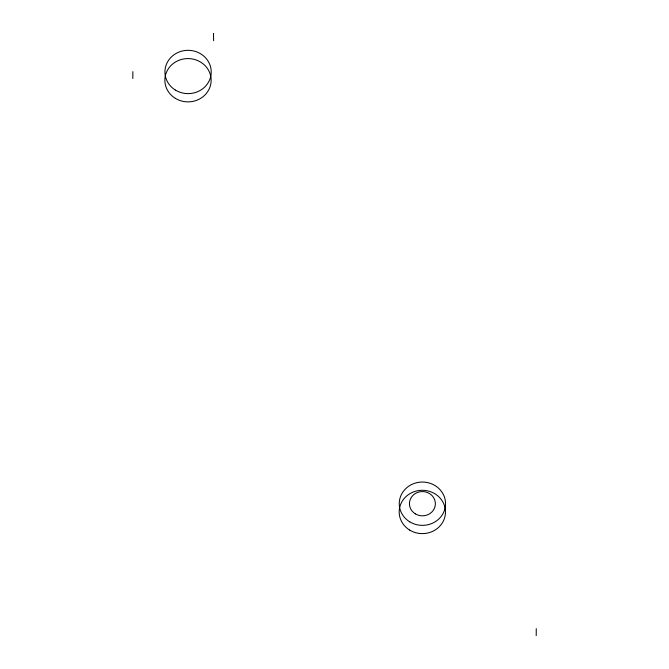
<?xml version="1.0" encoding="UTF-8"?>
<svg xmlns="http://www.w3.org/2000/svg" width="669" height="669" viewBox="0 0 669 669"><rect width="100%" height="100%" fill="white"/><g stroke="black" fill="none" stroke-linecap="round" stroke-linejoin="round"><path stroke-width="1" d="M132.88 71.667L132.822 78.541M536.262 628.676L536.204 635.55M213.695 33.835L213.486 33.45L213.637 40.709M409.696 530.091A23.156 21.659 0.5 0 0 445.454 513.14A23.156 21.659 0.5 0 0 411.845 492.635A23.156 21.659 0.5 0 0 409.696 530.091M409.771 521.845A23.156 21.659 0.5 0 0 445.521 504.886A23.156 21.659 0.5 0 0 411.912 484.381A23.156 21.659 0.5 0 0 409.771 521.845M415.324 513.859A12.97 12.126 0.5 0 0 435.352 504.367A12.97 12.126 0.5 0 0 416.528 492.886A12.97 12.126 0.5 0 0 415.324 513.859M175.37 98.36A23.147 21.651 0.5 0 0 211.111 81.409A23.147 21.651 0.5 0 0 177.519 60.912A23.147 21.651 0.5 0 0 175.37 98.36M175.445 90.106A23.147 21.651 0.5 0 0 211.187 73.164A23.147 21.651 0.5 0 0 177.586 52.659A23.147 21.651 0.5 0 0 175.445 90.106"/></g></svg>
